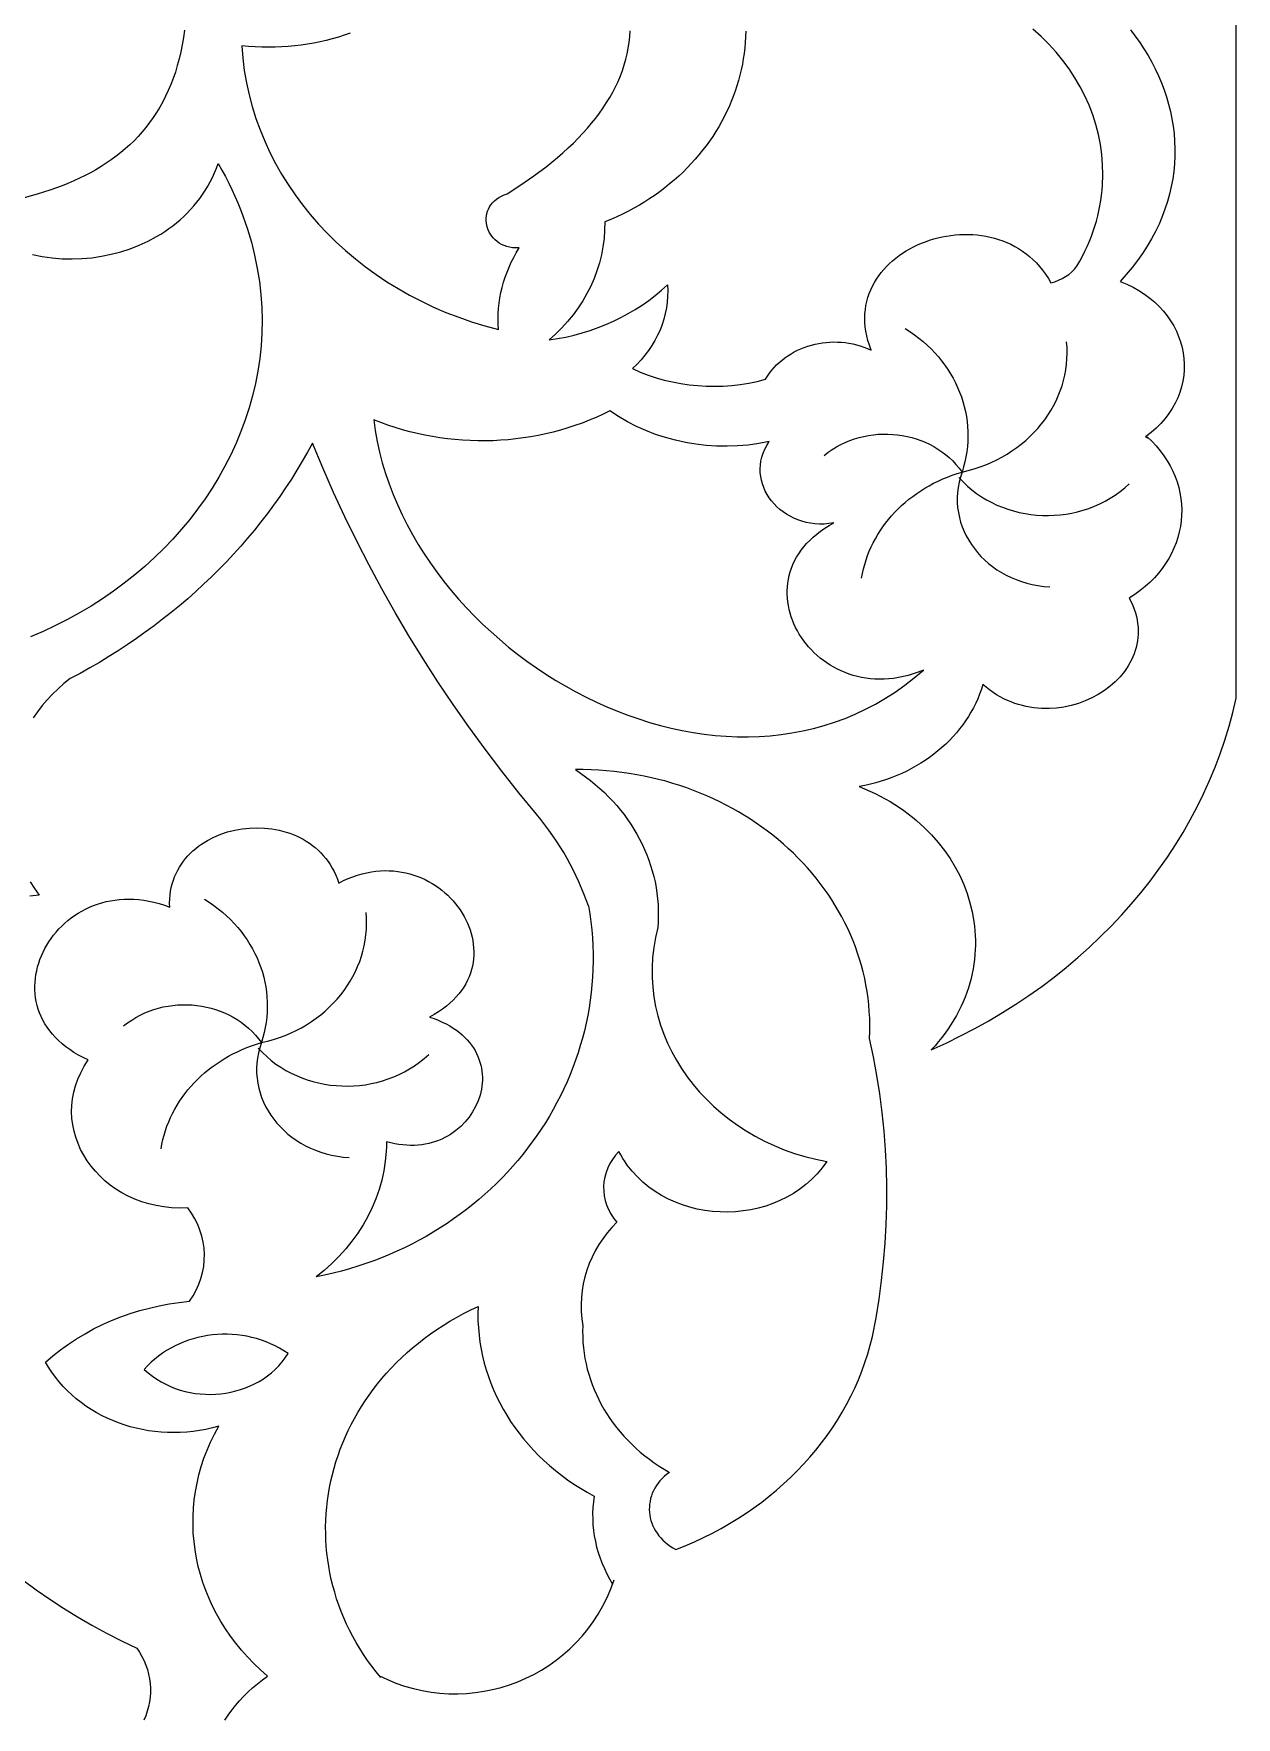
# Model space of a CAD drawing. Extents: x -555 to 555, y -555 to 555.
# Drawn here: x -424.9 to -365, y -170.8 to -86.9 of the extents above; entities that cross this region are included whole.
import ezdxf

# ---------------------------------------------------------------- set-up
doc = ezdxf.new("R2010")
doc.units = 0
doc.layers.add('LAYER_1', color=18, linetype='CONTINUOUS')
doc.layers.add('LAYER_2', color=140, linetype='CONTINUOUS')

msp = doc.modelspace()

# ---------------------------------------------------------------- linework, layer by layer
at = {"layer": 'LAYER_1'}
for points in [[(-370.282, -86.703), (-370.043, -87.01), (-369.816, -87.325), (-369.602, -87.645), (-369.4, -87.972), (-369.212, -88.305), (-369.037, -88.644), (-368.876, -88.987), (-368.729, -89.335), (-368.595, -89.688), (-368.476, -90.044), (-368.372, -90.405), (-368.282, -90.768), (-368.207, -91.135), (-368.147, -91.504), (-368.103, -91.875), (-368.074, -92.249), (-368.061, -92.624), (-368.064, -93), (-368.084, -93.377), (-368.12, -93.755), (-368.172, -94.133), (-368.242, -94.51), (-368.329, -94.888), (-368.433, -95.264), (-368.555, -95.639), (-368.695, -96.012), (-368.853, -96.383), (-369.03, -96.753), (-369.225, -97.119), (-369.438, -97.483), (-369.671, -97.843), (-369.923, -98.199), (-370.195, -98.551), (-370.486, -98.899), (-370.797, -99.242), (-370.464, -99.378), (-370.149, -99.53), (-369.852, -99.697), (-369.572, -99.877), (-369.31, -100.071), (-369.066, -100.276), (-368.84, -100.493), (-368.632, -100.721), (-368.443, -100.958), (-368.273, -101.203), (-368.121, -101.456), (-367.988, -101.716), (-367.875, -101.982), (-367.78, -102.253), (-367.705, -102.529), (-367.649, -102.807), (-367.613, -103.088), (-367.597, -103.37), (-367.6, -103.653), (-367.624, -103.936), (-367.668, -104.218), (-367.732, -104.497), (-367.816, -104.774), (-367.922, -105.047), (-368.048, -105.315), (-368.195, -105.577), (-368.363, -105.833), (-368.552, -106.082), (-368.763, -106.323), (-368.995, -106.554), (-369.249, -106.775), (-369.525, -106.985), (-369.425, -107.04), (-369.414, -107.042), (-369.413, -107.035), (-369.446, -106.988), (-369.209, -107.212), (-368.991, -107.445), (-368.789, -107.685), (-368.606, -107.931), (-368.44, -108.183), (-368.291, -108.441), (-368.16, -108.704), (-368.046, -108.971), (-367.95, -109.241), (-367.87, -109.515), (-367.808, -109.791), (-367.763, -110.068), (-367.735, -110.347), (-367.723, -110.626), (-367.729, -110.905), (-367.751, -111.183), (-367.79, -111.46), (-367.846, -111.735), (-367.918, -112.007), (-368.006, -112.276), (-368.112, -112.542), (-368.233, -112.802), (-368.371, -113.058), (-368.525, -113.308), (-368.695, -113.551), (-368.881, -113.788), (-369.084, -114.017), (-369.302, -114.238), (-369.536, -114.45), (-369.786, -114.653), (-370.052, -114.845), (-370.333, -115.027), (-370.24, -115.212), (-370.159, -115.396), (-370.089, -115.58), (-370.03, -115.761), (-369.982, -115.942), (-369.944, -116.122), (-369.917, -116.299), (-369.9, -116.475), (-369.892, -116.65), (-369.894, -116.822), (-369.905, -116.992), (-369.926, -117.16), (-369.955, -117.326), (-369.993, -117.489), (-370.039, -117.649), (-370.094, -117.807), (-370.156, -117.962), (-370.226, -118.113), (-370.303, -118.262), (-370.388, -118.407), (-370.479, -118.548), (-370.578, -118.686), (-370.793, -118.951), (-371.033, -119.199), (-371.295, -119.43), (-371.577, -119.642), (-371.878, -119.834), (-372.195, -120.006), (-372.526, -120.157), (-372.87, -120.284), (-373.225, -120.387), (-373.589, -120.465), (-373.96, -120.516), (-374.336, -120.541), (-374.714, -120.536), (-374.905, -120.523), (-375.095, -120.502), (-375.285, -120.474), (-375.474, -120.437), (-375.663, -120.393), (-375.851, -120.34), (-376.038, -120.28), (-376.224, -120.211), (-376.408, -120.133), (-376.591, -120.047), (-376.771, -119.952), (-376.949, -119.847), (-377.124, -119.734), (-377.297, -119.612), (-377.466, -119.48), (-377.633, -119.339), (-377.708, -119.579), (-377.793, -119.816), (-377.888, -120.049), (-377.991, -120.278), (-378.103, -120.503), (-378.224, -120.723), (-378.354, -120.939), (-378.492, -121.15), (-378.638, -121.356), (-378.791, -121.557), (-378.953, -121.754), (-379.122, -121.944), (-379.299, -122.13), (-379.483, -122.31), (-379.673, -122.484), (-379.871, -122.653), (-380.075, -122.815), (-380.285, -122.971), (-380.502, -123.121), (-380.725, -123.264), (-380.953, -123.401), (-381.187, -123.531), (-381.427, -123.654), (-381.672, -123.77), (-381.921, -123.879), (-382.176, -123.98), (-382.435, -124.074), (-382.699, -124.16), (-382.967, -124.238), (-383.24, -124.309), (-383.516, -124.371), (-383.795, -124.425), (-383.524, -124.535), (-383.259, -124.652), (-382.999, -124.774), (-382.746, -124.903), (-382.499, -125.036), (-382.257, -125.175), (-382.022, -125.32), (-381.794, -125.469), (-381.571, -125.624), (-381.355, -125.783), (-381.145, -125.947), (-380.941, -126.115), (-380.553, -126.465), (-380.192, -126.832), (-379.856, -127.214), (-379.548, -127.61), (-379.266, -128.018), (-379.012, -128.439), (-378.785, -128.87), (-378.586, -129.311), (-378.416, -129.76), (-378.275, -130.217), (-378.163, -130.679), (-378.08, -131.147), (-378.05, -131.382), (-378.027, -131.618), (-378.012, -131.854), (-378.004, -132.091), (-378.004, -132.329), (-378.012, -132.566), (-378.027, -132.804), (-378.05, -133.042), (-378.081, -133.279), (-378.12, -133.516), (-378.166, -133.753), (-378.221, -133.989), (-378.283, -134.224), (-378.354, -134.458), (-378.432, -134.691), (-378.519, -134.923), (-378.614, -135.154), (-378.717, -135.382), (-378.828, -135.61), (-378.947, -135.835), (-379.075, -136.059), (-379.211, -136.28), (-379.356, -136.499), (-379.508, -136.716), (-379.67, -136.931), (-379.84, -137.142), (-380.018, -137.351), (-380.205, -137.557), (-379.465, -137.218), (-378.739, -136.862), (-378.028, -136.49), (-377.332, -136.101), (-376.65, -135.696), (-375.984, -135.276), (-375.334, -134.84), (-374.7, -134.389), (-374.082, -133.924), (-373.48, -133.444), (-372.896, -132.951), (-372.328, -132.445), (-371.778, -131.925), (-371.246, -131.392), (-370.731, -130.847), (-370.235, -130.29), (-369.757, -129.721), (-369.298, -129.141), (-368.858, -128.55), (-368.438, -127.948), (-368.037, -127.336), (-367.656, -126.714), (-367.296, -126.082), (-366.956, -125.441), (-366.636, -124.791), (-366.338, -124.133), (-366.061, -123.467), (-365.806, -122.793), (-365.573, -122.111), (-365.362, -121.422), (-365.173, -120.727), (-365.008, -120.025), (-365, -5.125)], [(-417.425, -86.71), (-417.477, -87.084), (-417.539, -87.447), (-417.611, -87.801), (-417.692, -88.145), (-417.782, -88.479), (-417.881, -88.804), (-417.99, -89.12), (-418.107, -89.426), (-418.233, -89.723), (-418.367, -90.012), (-418.51, -90.291), (-418.661, -90.562), (-418.82, -90.824), (-418.988, -91.078), (-419.163, -91.324), (-419.346, -91.561), (-419.537, -91.791), (-419.736, -92.012), (-419.941, -92.226), (-420.155, -92.432), (-420.375, -92.631), (-420.602, -92.822), (-420.836, -93.006), (-421.077, -93.183), (-421.325, -93.353), (-421.579, -93.516), (-421.84, -93.672), (-422.106, -93.822), (-422.379, -93.965), (-422.658, -94.102), (-422.943, -94.232), (-423.234, -94.357), (-423.53, -94.475), (-424.138, -94.695), (-424.768, -94.893), (-425.417, -95.07)], [(-409.167, -86.872), (-409.46, -86.971), (-409.756, -87.063), (-410.057, -87.147), (-410.36, -87.224), (-410.668, -87.294), (-410.978, -87.356), (-411.292, -87.41), (-411.609, -87.456), (-411.928, -87.494), (-412.251, -87.524), (-412.576, -87.545), (-412.904, -87.559), (-413.234, -87.563), (-413.566, -87.559), (-413.9, -87.546), (-414.236, -87.525), (-414.574, -87.494), (-414.522, -88.115), (-414.443, -88.729), (-414.337, -89.336), (-414.205, -89.936), (-414.047, -90.529), (-413.864, -91.113), (-413.656, -91.688), (-413.423, -92.254), (-413.166, -92.81), (-412.887, -93.356), (-412.584, -93.89), (-412.258, -94.413), (-411.911, -94.925), (-411.542, -95.423), (-411.153, -95.909), (-410.742, -96.38), (-410.312, -96.838), (-409.862, -97.281), (-409.393, -97.709), (-408.905, -98.121), (-408.4, -98.517), (-407.876, -98.895), (-407.336, -99.257), (-406.779, -99.601), (-406.205, -99.926), (-405.616, -100.232), (-405.012, -100.519), (-404.393, -100.786), (-403.759, -101.032), (-403.112, -101.257), (-402.452, -101.461), (-401.778, -101.642), (-401.792, -101.377), (-401.795, -101.112), (-401.787, -100.848), (-401.768, -100.585), (-401.739, -100.322), (-401.7, -100.061), (-401.65, -99.802), (-401.59, -99.544), (-401.52, -99.288), (-401.44, -99.035), (-401.349, -98.784), (-401.249, -98.536), (-401.138, -98.291), (-401.018, -98.049), (-400.887, -97.81), (-400.747, -97.575), (-400.913, -97.575), (-401.07, -97.562), (-401.22, -97.537), (-401.361, -97.5), (-401.495, -97.453), (-401.619, -97.396), (-401.735, -97.33), (-401.842, -97.256), (-401.94, -97.174), (-402.029, -97.085), (-402.108, -96.99), (-402.178, -96.889), (-402.238, -96.784), (-402.289, -96.675), (-402.329, -96.563), (-402.36, -96.448), (-402.38, -96.331), (-402.389, -96.214), (-402.388, -96.096), (-402.377, -95.978), (-402.354, -95.862), (-402.32, -95.748), (-402.275, -95.636), (-402.218, -95.528), (-402.15, -95.423), (-402.07, -95.324), (-401.979, -95.23), (-401.875, -95.143), (-401.759, -95.063), (-401.63, -94.99), (-401.489, -94.926), (-401.336, -94.872), (-400.658, -94.434), (-400.014, -93.986), (-399.405, -93.529), (-399.114, -93.297), (-398.833, -93.063), (-398.56, -92.826), (-398.298, -92.587), (-398.044, -92.345), (-397.801, -92.102), (-397.568, -91.856), (-397.345, -91.607), (-397.132, -91.356), (-396.929, -91.103), (-396.737, -90.848), (-396.555, -90.59), (-396.385, -90.33), (-396.225, -90.068), (-396.077, -89.804), (-395.939, -89.537), (-395.813, -89.268), (-395.699, -88.997), (-395.597, -88.723), (-395.506, -88.448), (-395.427, -88.17), (-395.36, -87.89), (-395.306, -87.607), (-395.264, -87.323), (-395.234, -87.036), (-395.218, -86.747)], [(-389.453, -86.772), (-389.46, -87.049), (-389.476, -87.325), (-389.5, -87.6), (-389.532, -87.874), (-389.572, -88.147), (-389.62, -88.419), (-389.676, -88.689), (-389.74, -88.958), (-389.811, -89.225), (-389.891, -89.49), (-389.978, -89.754), (-390.072, -90.015), (-390.175, -90.274), (-390.284, -90.531), (-390.402, -90.785), (-390.526, -91.036), (-390.658, -91.284), (-390.797, -91.53), (-390.944, -91.772), (-391.098, -92.011), (-391.258, -92.247), (-391.426, -92.479), (-391.601, -92.707), (-391.783, -92.932), (-391.971, -93.153), (-392.167, -93.369), (-392.369, -93.581), (-392.578, -93.789), (-392.794, -93.992), (-393.016, -94.191), (-393.245, -94.384), (-393.48, -94.573), (-393.721, -94.756), (-393.969, -94.935), (-394.224, -95.107), (-394.484, -95.275), (-394.751, -95.436), (-395.024, -95.592), (-395.303, -95.741), (-395.588, -95.885), (-395.879, -96.022), (-396.176, -96.153), (-396.479, -96.277), (-396.485, -96.692), (-396.515, -97.103), (-396.569, -97.511), (-396.646, -97.915), (-396.746, -98.314), (-396.868, -98.707), (-397.013, -99.093), (-397.179, -99.473), (-397.368, -99.844), (-397.577, -100.207), (-397.807, -100.56), (-398.057, -100.904), (-398.328, -101.236), (-398.618, -101.557), (-398.928, -101.865), (-399.257, -102.16), (-398.836, -102.095), (-398.419, -102.014), (-398.008, -101.919), (-397.602, -101.808), (-397.202, -101.683), (-396.809, -101.544), (-396.423, -101.39), (-396.045, -101.223), (-395.675, -101.042), (-395.314, -100.848), (-394.962, -100.64), (-394.619, -100.419), (-394.286, -100.186), (-393.964, -99.94), (-393.653, -99.682), (-393.354, -99.412), (-393.341, -99.702), (-393.346, -99.991), (-393.367, -100.277), (-393.406, -100.562), (-393.461, -100.844), (-393.533, -101.122), (-393.62, -101.396), (-393.724, -101.665), (-393.843, -101.93), (-393.978, -102.189), (-394.128, -102.441), (-394.294, -102.687), (-394.473, -102.925), (-394.668, -103.156), (-394.877, -103.378), (-395.1, -103.591), (-394.712, -103.759), (-394.318, -103.91), (-393.917, -104.043), (-393.511, -104.158), (-393.099, -104.255), (-392.683, -104.334), (-392.264, -104.395), (-391.843, -104.438), (-391.419, -104.463), (-390.995, -104.47), (-390.57, -104.458), (-390.145, -104.428), (-389.722, -104.38), (-389.3, -104.313), (-388.882, -104.228), (-388.466, -104.124), (-388.37, -103.967), (-388.266, -103.817), (-388.154, -103.673), (-388.035, -103.535), (-387.91, -103.404), (-387.778, -103.279), (-387.64, -103.161), (-387.496, -103.05), (-387.347, -102.946), (-387.192, -102.849), (-387.033, -102.759), (-386.87, -102.676), (-386.702, -102.6), (-386.531, -102.532), (-386.356, -102.471), (-386.178, -102.417), (-385.998, -102.371), (-385.815, -102.333), (-385.63, -102.303), (-385.444, -102.281), (-385.256, -102.267), (-385.067, -102.26), (-384.878, -102.263), (-384.688, -102.273), (-384.498, -102.292), (-384.308, -102.319), (-384.12, -102.355), (-383.932, -102.399), (-383.745, -102.452), (-383.561, -102.514), (-383.378, -102.585), (-383.198, -102.665), (-383.286, -102.427), (-383.36, -102.192), (-383.419, -101.96), (-383.464, -101.731), (-383.495, -101.506), (-383.513, -101.285), (-383.518, -101.068), (-383.51, -100.854), (-383.49, -100.645), (-383.458, -100.44), (-383.415, -100.239), (-383.36, -100.042), (-383.295, -99.851), (-383.219, -99.664), (-383.134, -99.482), (-383.038, -99.304), (-382.933, -99.133), (-382.82, -98.966), (-382.697, -98.805), (-382.567, -98.649), (-382.428, -98.499), (-382.282, -98.355), (-382.129, -98.216), (-381.97, -98.084), (-381.803, -97.958), (-381.631, -97.839), (-381.453, -97.725), (-381.27, -97.619), (-381.082, -97.519), (-380.89, -97.426), (-380.693, -97.34), (-380.492, -97.262), (-380.288, -97.19), (-380.081, -97.126), (-379.871, -97.07), (-379.658, -97.021), (-379.444, -96.98), (-379.228, -96.947), (-379.011, -96.922), (-378.793, -96.905), (-378.574, -96.897), (-378.355, -96.897), (-378.136, -96.905), (-377.918, -96.923), (-377.701, -96.949), (-377.485, -96.984), (-377.271, -97.029), (-377.059, -97.082), (-376.849, -97.146), (-376.642, -97.218), (-376.438, -97.301), (-376.238, -97.393), (-376.041, -97.495), (-375.849, -97.607), (-375.661, -97.73), (-375.478, -97.862), (-375.301, -98.006), (-375.129, -98.159), (-374.963, -98.324), (-374.804, -98.499), (-374.652, -98.686), (-374.506, -98.884), (-374.368, -99.092), (-374.238, -99.313), (-374.043, -99.257), (-373.855, -99.186), (-373.676, -99.101), (-373.506, -99.002), (-373.346, -98.89), (-373.198, -98.765), (-373.063, -98.628), (-372.941, -98.479), (-372.801, -98.235), (-372.669, -97.989), (-372.546, -97.742), (-372.431, -97.494), (-372.324, -97.244), (-372.225, -96.993), (-372.134, -96.741), (-372.051, -96.488), (-371.976, -96.234), (-371.909, -95.979), (-371.85, -95.724), (-371.799, -95.469), (-371.756, -95.213), (-371.72, -94.957), (-371.692, -94.701), (-371.672, -94.446), (-371.653, -93.935), (-371.665, -93.425), (-371.706, -92.919), (-371.776, -92.416), (-371.875, -91.918), (-372.001, -91.426), (-372.156, -90.941), (-372.338, -90.463), (-372.547, -89.994), (-372.783, -89.534), (-373.045, -89.086), (-373.332, -88.649), (-373.645, -88.224), (-373.983, -87.814), (-374.346, -87.418), (-374.732, -87.037), (-375.142, -86.674)], [(-425.002, -97.903), (-424.513, -98.001), (-424.021, -98.07), (-423.526, -98.11), (-423.03, -98.122), (-422.535, -98.106), (-422.042, -98.062), (-421.554, -97.991), (-421.073, -97.892), (-420.598, -97.767), (-420.134, -97.615), (-419.681, -97.437), (-419.24, -97.233), (-418.814, -97.003), (-418.608, -96.879), (-418.405, -96.749), (-418.207, -96.612), (-418.014, -96.469), (-417.825, -96.319), (-417.642, -96.164), (-417.465, -96.002), (-417.292, -95.835), (-417.126, -95.661), (-416.966, -95.481), (-416.812, -95.296), (-416.664, -95.104), (-416.523, -94.907), (-416.389, -94.704), (-416.262, -94.495), (-416.143, -94.28), (-416.03, -94.059), (-415.926, -93.833), (-415.83, -93.601), (-415.741, -93.364), (-415.559, -93.689), (-415.384, -94.015), (-415.218, -94.341), (-415.061, -94.668), (-414.911, -94.995), (-414.77, -95.322), (-414.637, -95.65), (-414.512, -95.977), (-414.286, -96.633), (-414.091, -97.288), (-413.928, -97.942), (-413.795, -98.595), (-413.692, -99.246), (-413.618, -99.894), (-413.574, -100.54), (-413.558, -101.182), (-413.57, -101.821), (-413.609, -102.455), (-413.676, -103.085), (-413.769, -103.709), (-413.888, -104.327), (-414.032, -104.939), (-414.202, -105.544), (-414.396, -106.142), (-414.614, -106.732), (-414.855, -107.313), (-415.12, -107.886), (-415.407, -108.449), (-415.716, -109.002), (-416.047, -109.545), (-416.399, -110.077), (-416.771, -110.597), (-417.163, -111.106), (-417.575, -111.602), (-418.005, -112.085), (-418.455, -112.555), (-418.922, -113.011), (-419.407, -113.453), (-419.908, -113.879), (-420.427, -114.29), (-420.961, -114.685), (-421.511, -115.064), (-422.076, -115.426), (-422.655, -115.77), (-423.249, -116.097), (-423.856, -116.404), (-424.476, -116.693), (-425.108, -116.963)], [(-397.292, -130.38), (-397.517, -129.774), (-397.77, -129.176), (-398.051, -128.587), (-398.36, -128.006), (-398.525, -127.72), (-398.698, -127.436), (-398.877, -127.155), (-399.064, -126.878), (-399.258, -126.603), (-399.46, -126.331), (-399.668, -126.063), (-399.884, -125.798), (-400.76, -124.732), (-401.613, -123.653), (-402.443, -122.561), (-403.249, -121.456), (-404.032, -120.338), (-404.791, -119.208), (-405.527, -118.066), (-406.239, -116.912), (-406.926, -115.747), (-407.59, -114.571), (-408.228, -113.385), (-408.842, -112.187), (-409.432, -110.98), (-409.996, -109.762), (-410.535, -108.535), (-411.049, -107.299), (-411.297, -107.756), (-411.555, -108.208), (-411.822, -108.655), (-412.098, -109.097), (-412.384, -109.533), (-412.678, -109.965), (-412.981, -110.392), (-413.292, -110.813), (-413.612, -111.228), (-413.941, -111.638), (-414.278, -112.042), (-414.624, -112.441), (-414.977, -112.833), (-415.339, -113.22), (-415.709, -113.6), (-416.086, -113.975), (-416.472, -114.343), (-416.865, -114.705), (-417.266, -115.06), (-417.674, -115.409), (-418.09, -115.751), (-418.513, -116.086), (-418.943, -116.415), (-419.38, -116.736), (-419.824, -117.051), (-420.275, -117.358), (-420.733, -117.658), (-421.198, -117.951), (-421.669, -118.236), (-422.147, -118.514), (-422.631, -118.784), (-423.122, -119.047), (-423.432, -119.293), (-423.727, -119.552), (-424.006, -119.822), (-424.269, -120.103), (-424.517, -120.394), (-424.749, -120.695), (-424.964, -121.004)], [(-415.409, -170.981), (-415.245, -170.73), (-415.069, -170.484), (-414.882, -170.245), (-414.684, -170.013), (-414.476, -169.788), (-414.258, -169.57), (-414.029, -169.36), (-413.791, -169.157), (-413.543, -168.963), (-413.285, -168.777), (-413.635, -168.469), (-413.969, -168.151), (-414.285, -167.823), (-414.585, -167.486), (-414.868, -167.14), (-415.133, -166.786), (-415.381, -166.424), (-415.613, -166.055), (-415.826, -165.679), (-416.022, -165.297), (-416.201, -164.909), (-416.362, -164.516), (-416.505, -164.118), (-416.63, -163.716), (-416.738, -163.31), (-416.827, -162.901), (-416.898, -162.489), (-416.951, -162.075), (-416.985, -161.659), (-417.001, -161.242), (-416.999, -160.824), (-416.977, -160.406), (-416.937, -159.987), (-416.879, -159.57), (-416.801, -159.154), (-416.704, -158.739), (-416.588, -158.327), (-416.453, -157.918), (-416.299, -157.511), (-416.125, -157.108), (-415.932, -156.71), (-415.719, -156.316), (-416.036, -156.402), (-416.355, -156.475), (-416.675, -156.535), (-416.995, -156.581), (-417.316, -156.614), (-417.636, -156.633), (-417.955, -156.64), (-418.273, -156.635), (-418.589, -156.616), (-418.903, -156.586), (-419.214, -156.543), (-419.522, -156.488), (-419.827, -156.421), (-420.127, -156.343), (-420.424, -156.253), (-420.715, -156.151), (-421.001, -156.039), (-421.282, -155.915), (-421.556, -155.781), (-421.823, -155.636), (-422.084, -155.48), (-422.337, -155.314), (-422.581, -155.138), (-422.818, -154.951), (-423.045, -154.755), (-423.263, -154.549), (-423.472, -154.334), (-423.67, -154.109), (-423.857, -153.875), (-424.034, -153.631), (-424.199, -153.379), (-424.351, -153.119), (-423.984, -152.805), (-423.603, -152.507), (-423.208, -152.224), (-422.802, -151.957), (-422.383, -151.707), (-421.953, -151.472), (-421.513, -151.255), (-421.062, -151.054), (-420.603, -150.871), (-420.135, -150.705), (-419.658, -150.556), (-419.175, -150.426), (-418.684, -150.314), (-418.188, -150.22), (-417.686, -150.145), (-417.179, -150.09), (-416.997, -149.815), (-416.84, -149.533), (-416.709, -149.244), (-416.604, -148.95), (-416.523, -148.651), (-416.468, -148.349), (-416.437, -148.045), (-416.432, -147.741), (-416.45, -147.437), (-416.494, -147.135), (-416.561, -146.837), (-416.653, -146.543), (-416.768, -146.255), (-416.908, -145.974), (-417.071, -145.701), (-417.258, -145.438), (-417.668, -145.446), (-418.068, -145.428), (-418.458, -145.386), (-418.837, -145.321), (-419.204, -145.234), (-419.559, -145.125), (-419.9, -144.995), (-420.228, -144.847), (-420.541, -144.68), (-420.839, -144.495), (-421.122, -144.295), (-421.388, -144.079), (-421.636, -143.848), (-421.867, -143.604), (-422.08, -143.348), (-422.273, -143.08), (-422.447, -142.802), (-422.6, -142.515), (-422.732, -142.219), (-422.842, -141.915), (-422.93, -141.606), (-422.995, -141.291), (-423.035, -140.971), (-423.052, -140.648), (-423.043, -140.323), (-423.008, -139.996), (-422.947, -139.668), (-422.858, -139.342), (-422.742, -139.016), (-422.597, -138.694), (-422.423, -138.375), (-422.22, -138.06), (-422.471, -137.941), (-422.71, -137.816), (-422.934, -137.683), (-423.146, -137.545), (-423.344, -137.401), (-423.53, -137.251), (-423.702, -137.096), (-423.862, -136.936), (-424.01, -136.772), (-424.145, -136.604), (-424.269, -136.431), (-424.38, -136.256), (-424.48, -136.077), (-424.568, -135.895), (-424.645, -135.71), (-424.711, -135.524), (-424.766, -135.335), (-424.81, -135.145), (-424.843, -134.954), (-424.866, -134.762), (-424.878, -134.569), (-424.88, -134.376), (-424.873, -134.183), (-424.855, -133.991), (-424.828, -133.799), (-424.792, -133.609), (-424.746, -133.419), (-424.691, -133.232), (-424.628, -133.047), (-424.556, -132.864), (-424.475, -132.684), (-424.385, -132.507), (-424.288, -132.333), (-424.182, -132.163), (-424.069, -131.997), (-423.948, -131.836), (-423.82, -131.679), (-423.684, -131.528), (-423.541, -131.381), (-423.391, -131.241), (-423.235, -131.106), (-423.071, -130.978), (-422.902, -130.857), (-422.726, -130.742), (-422.544, -130.635), (-422.356, -130.536), (-422.162, -130.445), (-421.963, -130.362), (-421.758, -130.288), (-421.548, -130.222), (-421.333, -130.166), (-421.114, -130.12), (-420.889, -130.084), (-420.661, -130.058), (-420.427, -130.043), (-420.19, -130.039), (-419.949, -130.046), (-419.704, -130.065), (-419.455, -130.095), (-419.203, -130.139), (-418.947, -130.194), (-418.689, -130.263), (-418.427, -130.345), (-418.163, -130.441), (-418.167, -130.233), (-418.161, -130.03), (-418.144, -129.832), (-418.118, -129.64), (-418.081, -129.453), (-418.036, -129.271), (-417.981, -129.094), (-417.918, -128.923), (-417.846, -128.757), (-417.765, -128.596), (-417.678, -128.441), (-417.582, -128.292), (-417.479, -128.148), (-417.369, -128.01), (-417.253, -127.878), (-417.13, -127.751), (-417.002, -127.63), (-416.867, -127.515), (-416.727, -127.405), (-416.582, -127.302), (-416.278, -127.113), (-415.957, -126.947), (-415.621, -126.807), (-415.274, -126.691), (-414.917, -126.6), (-414.552, -126.535), (-414.183, -126.495), (-413.812, -126.482), (-413.441, -126.495), (-413.072, -126.535), (-412.709, -126.602), (-412.352, -126.697), (-412.178, -126.755), (-412.006, -126.82), (-411.837, -126.892), (-411.672, -126.971), (-411.51, -127.057), (-411.353, -127.15), (-411.199, -127.251), (-411.05, -127.358), (-410.906, -127.473), (-410.768, -127.596), (-410.634, -127.726), (-410.507, -127.863), (-410.386, -128.008), (-410.271, -128.161), (-410.162, -128.321), (-410.061, -128.488), (-409.967, -128.663), (-409.881, -128.846), (-409.803, -129.037), (-409.732, -129.236), (-409.497, -129.117), (-409.262, -129.013), (-409.028, -128.921), (-408.795, -128.842), (-408.565, -128.776), (-408.336, -128.721), (-408.108, -128.679), (-407.884, -128.648), (-407.661, -128.628), (-407.441, -128.62), (-407.225, -128.622), (-407.011, -128.634), (-406.8, -128.656), (-406.593, -128.688), (-406.389, -128.73), (-406.189, -128.78), (-405.994, -128.84), (-405.802, -128.907), (-405.616, -128.983), (-405.433, -129.067), (-405.256, -129.159), (-405.084, -129.258), (-404.917, -129.363), (-404.756, -129.476), (-404.6, -129.594), (-404.45, -129.719), (-404.307, -129.85), (-404.17, -129.986), (-404.039, -130.127), (-403.915, -130.273), (-403.798, -130.423), (-403.689, -130.578), (-403.586, -130.736), (-403.491, -130.898), (-403.405, -131.064), (-403.326, -131.232), (-403.255, -131.403), (-403.193, -131.577), (-403.139, -131.752), (-403.094, -131.93), (-403.058, -132.108), (-403.032, -132.288), (-403.015, -132.469), (-403.007, -132.65), (-403.01, -132.832), (-403.022, -133.013), (-403.045, -133.194), (-403.078, -133.375), (-403.122, -133.554), (-403.177, -133.732), (-403.243, -133.909), (-403.321, -134.083), (-403.409, -134.256), (-403.51, -134.426), (-403.623, -134.593), (-403.747, -134.757), (-403.884, -134.917), (-404.034, -135.074), (-404.196, -135.226), (-404.372, -135.375), (-404.56, -135.518), (-404.762, -135.657), (-404.978, -135.791), (-405.207, -135.918), (-404.985, -135.995), (-404.774, -136.079), (-404.574, -136.167), (-404.383, -136.262), (-404.204, -136.362), (-404.034, -136.467), (-403.874, -136.576), (-403.725, -136.691), (-403.585, -136.809), (-403.455, -136.932), (-403.334, -137.058), (-403.223, -137.187), (-403.121, -137.32), (-403.028, -137.456), (-402.945, -137.594), (-402.87, -137.735), (-402.804, -137.878), (-402.747, -138.023), (-402.699, -138.17), (-402.658, -138.318), (-402.627, -138.466), (-402.603, -138.616), (-402.587, -138.766), (-402.58, -138.917), (-402.58, -139.068), (-402.588, -139.218), (-402.626, -139.517), (-402.694, -139.812), (-402.79, -140.1), (-402.913, -140.38), (-403.062, -140.65), (-403.237, -140.907), (-403.436, -141.149), (-403.658, -141.375), (-403.903, -141.581), (-404.033, -141.677), (-404.169, -141.767), (-404.309, -141.851), (-404.455, -141.929), (-404.605, -142.001), (-404.76, -142.066), (-404.92, -142.124), (-405.084, -142.176), (-405.252, -142.219), (-405.425, -142.256), (-405.601, -142.284), (-405.782, -142.304), (-405.967, -142.315), (-406.155, -142.318), (-406.346, -142.312), (-406.542, -142.297), (-406.74, -142.272), (-406.942, -142.238), (-407.147, -142.193), (-407.354, -142.138), (-407.359, -142.382), (-407.371, -142.625), (-407.417, -143.107), (-407.493, -143.584), (-407.597, -144.055), (-407.729, -144.519), (-407.889, -144.974), (-408.076, -145.42), (-408.288, -145.856), (-408.527, -146.281), (-408.791, -146.694), (-409.079, -147.095), (-409.391, -147.482), (-409.727, -147.854), (-410.086, -148.211), (-410.467, -148.551), (-410.87, -148.874)], [(-425.115, -129.172), (-424.898, -129.51), (-424.661, -129.84), (-425.131, -129.895)], [(-397.284, -130.378), (-397.22, -130.776), (-397.166, -131.173), (-397.124, -131.569), (-397.091, -131.965), (-397.07, -132.36), (-397.058, -132.753), (-397.057, -133.146), (-397.066, -133.537), (-397.085, -133.926), (-397.115, -134.314), (-397.154, -134.7), (-397.202, -135.085), (-397.261, -135.467), (-397.329, -135.847), (-397.407, -136.225), (-397.494, -136.6), (-397.59, -136.972), (-397.696, -137.342), (-397.811, -137.709), (-397.935, -138.073), (-398.067, -138.433), (-398.209, -138.79), (-398.359, -139.144), (-398.518, -139.494), (-398.686, -139.84), (-398.862, -140.183), (-399.046, -140.521), (-399.239, -140.855), (-399.439, -141.185), (-399.648, -141.51), (-399.865, -141.831), (-400.09, -142.147), (-400.322, -142.458), (-400.562, -142.764), (-400.81, -143.064), (-401.066, -143.36), (-401.328, -143.649), (-401.598, -143.934), (-401.875, -144.212), (-402.16, -144.485), (-402.451, -144.751), (-402.749, -145.011), (-403.054, -145.265), (-403.366, -145.513), (-403.685, -145.753), (-404.01, -145.987), (-404.341, -146.214), (-404.679, -146.434), (-405.023, -146.647), (-405.373, -146.853), (-405.73, -147.051), (-406.092, -147.241), (-406.46, -147.423), (-406.834, -147.598), (-407.213, -147.765), (-407.598, -147.923), (-407.989, -148.073), (-408.385, -148.214), (-408.786, -148.347), (-409.193, -148.471), (-409.604, -148.586), (-410.021, -148.693), (-410.443, -148.789), (-410.869, -148.877)], [(-407.645, -168.853), (-407.875, -168.571), (-408.094, -168.284), (-408.303, -167.994), (-408.502, -167.7), (-408.691, -167.403), (-408.87, -167.102), (-409.039, -166.798), (-409.197, -166.492), (-409.346, -166.182), (-409.485, -165.87), (-409.613, -165.555), (-409.732, -165.238), (-409.841, -164.92), (-409.94, -164.599), (-410.029, -164.277), (-410.108, -163.953), (-410.177, -163.628), (-410.237, -163.302), (-410.287, -162.975), (-410.327, -162.647), (-410.357, -162.319), (-410.378, -161.99), (-410.388, -161.662), (-410.39, -161.333), (-410.381, -161.004), (-410.363, -160.676), (-410.335, -160.349), (-410.298, -160.022), (-410.252, -159.696), (-410.195, -159.372), (-410.13, -159.048), (-410.054, -158.727), (-409.97, -158.407), (-409.876, -158.088), (-409.772, -157.772), (-409.659, -157.458), (-409.537, -157.147), (-409.406, -156.838), (-409.265, -156.532), (-409.115, -156.229), (-408.956, -155.93), (-408.787, -155.633), (-408.609, -155.34), (-408.422, -155.051), (-408.226, -154.766), (-408.021, -154.485), (-407.807, -154.209), (-407.583, -153.937), (-407.351, -153.669), (-407.109, -153.406), (-406.859, -153.149), (-406.599, -152.897), (-406.331, -152.65), (-406.054, -152.408), (-405.767, -152.173), (-405.472, -151.943), (-405.168, -151.72), (-404.855, -151.503), (-404.534, -151.293), (-404.203, -151.089), (-403.864, -150.892), (-403.516, -150.703), (-403.159, -150.52), (-402.794, -150.346), (-402.802, -150.706), (-402.797, -151.064), (-402.778, -151.421), (-402.745, -151.776), (-402.699, -152.128), (-402.64, -152.478), (-402.568, -152.825), (-402.483, -153.168), (-402.386, -153.509), (-402.276, -153.845), (-402.153, -154.178), (-402.019, -154.507), (-401.872, -154.831), (-401.713, -155.15), (-401.543, -155.465), (-401.361, -155.774), (-401.168, -156.078), (-400.963, -156.376), (-400.747, -156.668), (-400.521, -156.954), (-400.283, -157.234), (-400.035, -157.507), (-399.776, -157.772), (-399.508, -158.031), (-399.229, -158.282), (-398.939, -158.525), (-398.641, -158.76), (-398.332, -158.987), (-398.014, -159.205), (-397.687, -159.414), (-397.35, -159.615), (-397.004, -159.806), (-397.043, -160.091), (-397.068, -160.376), (-397.081, -160.661), (-397.08, -160.946), (-397.066, -161.229), (-397.039, -161.511), (-396.999, -161.792), (-396.947, -162.07), (-396.882, -162.346), (-396.805, -162.62), (-396.715, -162.89), (-396.613, -163.157), (-396.498, -163.421), (-396.372, -163.681), (-396.234, -163.936), (-396.084, -164.186)], [(-425.466, -163.993), (-424.812, -164.473), (-424.142, -164.937), (-423.456, -165.385), (-422.755, -165.817), (-422.039, -166.233), (-421.309, -166.632), (-420.563, -167.013), (-419.804, -167.377), (-419.669, -167.583), (-419.548, -167.794), (-419.443, -168.009), (-419.352, -168.229), (-419.277, -168.453), (-419.216, -168.679), (-419.171, -168.908), (-419.14, -169.139), (-419.125, -169.371), (-419.125, -169.603), (-419.141, -169.835), (-419.172, -170.067), (-419.218, -170.298), (-419.28, -170.526), (-419.357, -170.752), (-419.451, -170.975)], [(-407.736, -168.748), (-407.314, -168.95), (-406.885, -169.126), (-406.452, -169.276), (-406.015, -169.401), (-405.576, -169.502), (-405.134, -169.578), (-404.692, -169.629), (-404.249, -169.657), (-403.807, -169.661), (-403.367, -169.642), (-402.929, -169.6), (-402.496, -169.535), (-402.066, -169.448), (-401.643, -169.339), (-401.225, -169.209), (-400.815, -169.056), (-400.413, -168.883), (-400.021, -168.69), (-399.638, -168.475), (-399.267, -168.241), (-398.907, -167.987), (-398.56, -167.714), (-398.227, -167.421), (-397.909, -167.11), (-397.606, -166.78), (-397.32, -166.432), (-397.051, -166.066), (-396.801, -165.683), (-396.57, -165.282), (-396.359, -164.865), (-396.17, -164.431), (-396.002, -163.981)]]:
    msp.add_lwpolyline(points, dxfattribs=at)
for points in [[(-407.996, -106.136), (-407.92, -106.681), (-407.823, -107.222), (-407.704, -107.759), (-407.565, -108.291), (-407.407, -108.819), (-407.228, -109.342), (-407.032, -109.86), (-406.816, -110.371), (-406.583, -110.876), (-406.332, -111.375), (-406.065, -111.867), (-405.781, -112.352), (-405.481, -112.829), (-405.166, -113.298), (-404.835, -113.759), (-404.491, -114.211), (-404.132, -114.654), (-403.76, -115.088), (-403.375, -115.511), (-402.977, -115.925), (-402.568, -116.328), (-402.147, -116.721), (-401.715, -117.102), (-401.272, -117.471), (-400.82, -117.829), (-400.357, -118.174), (-399.886, -118.507), (-399.407, -118.826), (-398.919, -119.133), (-398.424, -119.425), (-397.921, -119.704), (-397.412, -119.968), (-396.897, -120.217), (-396.377, -120.451), (-395.851, -120.669), (-395.32, -120.872), (-394.786, -121.058), (-394.248, -121.228), (-393.707, -121.38), (-393.163, -121.516), (-392.617, -121.633), (-392.069, -121.733), (-391.52, -121.814), (-390.971, -121.876), (-390.421, -121.919), (-389.872, -121.943), (-389.323, -121.947), (-388.776, -121.931), (-388.231, -121.894), (-387.687, -121.836), (-387.147, -121.757), (-386.61, -121.656), (-386.076, -121.533), (-385.547, -121.388), (-385.023, -121.22), (-384.504, -121.029), (-383.99, -120.814), (-383.483, -120.576), (-382.982, -120.313), (-382.489, -120.026), (-382.003, -119.714), (-381.526, -119.377), (-381.057, -119.014), (-380.597, -118.625), (-380.85, -118.725), (-381.101, -118.812), (-381.349, -118.886), (-381.595, -118.947), (-381.839, -118.996), (-382.08, -119.034), (-382.318, -119.059), (-382.553, -119.074), (-382.784, -119.077), (-383.012, -119.07), (-383.237, -119.053), (-383.458, -119.025), (-383.674, -118.988), (-383.887, -118.941), (-384.095, -118.885), (-384.298, -118.82), (-384.497, -118.747), (-384.691, -118.666), (-384.879, -118.576), (-385.063, -118.479), (-385.24, -118.375), (-385.412, -118.264), (-385.579, -118.146), (-385.739, -118.021), (-385.893, -117.891), (-386.04, -117.754), (-386.181, -117.612), (-386.316, -117.465), (-386.443, -117.313), (-386.563, -117.157), (-386.675, -116.996), (-386.781, -116.831), (-386.878, -116.663), (-386.967, -116.491), (-387.049, -116.317), (-387.122, -116.139), (-387.187, -115.959), (-387.243, -115.777), (-387.29, -115.593), (-387.328, -115.407), (-387.357, -115.221), (-387.377, -115.033), (-387.387, -114.845), (-387.387, -114.656), (-387.378, -114.467), (-387.358, -114.279), (-387.328, -114.091), (-387.287, -113.904), (-387.236, -113.719), (-387.174, -113.535), (-387.101, -113.352), (-387.016, -113.172), (-386.921, -112.994), (-386.813, -112.819), (-386.694, -112.647), (-386.563, -112.478), (-386.42, -112.313), (-386.264, -112.152), (-386.096, -111.995), (-385.915, -111.843), (-385.721, -111.696), (-385.514, -111.553), (-385.294, -111.416), (-385.061, -111.285), (-385.303, -111.32), (-385.542, -111.337), (-385.776, -111.339), (-386.005, -111.325), (-386.228, -111.297), (-386.445, -111.254), (-386.656, -111.198), (-386.859, -111.129), (-387.054, -111.047), (-387.242, -110.954), (-387.42, -110.85), (-387.59, -110.736), (-387.75, -110.611), (-387.899, -110.478), (-388.038, -110.336), (-388.166, -110.186), (-388.282, -110.029), (-388.386, -109.865), (-388.478, -109.696), (-388.556, -109.521), (-388.62, -109.341), (-388.671, -109.157), (-388.706, -108.97), (-388.727, -108.78), (-388.732, -108.587), (-388.72, -108.393), (-388.692, -108.198), (-388.647, -108.003), (-388.584, -107.808), (-388.503, -107.614), (-388.403, -107.422), (-388.284, -107.232), (-388.805, -107.33), (-389.329, -107.401), (-389.854, -107.446), (-390.378, -107.464), (-390.902, -107.455), (-391.423, -107.421), (-391.94, -107.361), (-392.452, -107.275), (-392.958, -107.164), (-393.456, -107.028), (-393.946, -106.867), (-394.425, -106.681), (-394.893, -106.471), (-395.349, -106.237), (-395.791, -105.979), (-396.219, -105.698), (-396.56, -105.864), (-396.905, -106.021), (-397.254, -106.167), (-397.607, -106.305), (-397.964, -106.432), (-398.324, -106.549), (-398.687, -106.657), (-399.052, -106.755), (-399.421, -106.843), (-399.791, -106.921), (-400.164, -106.989), (-400.538, -107.048), (-400.914, -107.096), (-401.291, -107.135), (-401.669, -107.164), (-402.047, -107.183), (-402.426, -107.192), (-402.806, -107.192), (-403.185, -107.181), (-403.564, -107.16), (-403.943, -107.13), (-404.32, -107.089), (-404.697, -107.039), (-405.072, -106.979), (-405.446, -106.908), (-405.818, -106.828), (-406.188, -106.738), (-406.555, -106.637), (-406.92, -106.527), (-407.282, -106.407), (-407.641, -106.276)], [(-395.879, -146.14), (-396.131, -146.405), (-396.365, -146.682), (-396.581, -146.97), (-396.777, -147.267), (-396.955, -147.573), (-397.113, -147.888), (-397.252, -148.21), (-397.371, -148.539), (-397.47, -148.874), (-397.548, -149.214), (-397.606, -149.557), (-397.642, -149.905), (-397.658, -150.254), (-397.652, -150.605), (-397.624, -150.958), (-397.574, -151.31), (-397.581, -151.585), (-397.578, -151.859), (-397.565, -152.131), (-397.542, -152.403), (-397.509, -152.672), (-397.466, -152.94), (-397.413, -153.206), (-397.351, -153.469), (-397.279, -153.73), (-397.197, -153.988), (-397.107, -154.244), (-397.007, -154.496), (-396.898, -154.746), (-396.78, -154.991), (-396.654, -155.234), (-396.518, -155.472), (-396.374, -155.707), (-396.221, -155.937), (-396.06, -156.163), (-395.891, -156.385), (-395.714, -156.601), (-395.528, -156.813), (-395.334, -157.02), (-395.133, -157.221), (-394.924, -157.417), (-394.707, -157.608), (-394.483, -157.792), (-394.251, -157.97), (-394.012, -158.142), (-393.766, -158.308), (-393.513, -158.467), (-393.253, -158.619), (-393.386, -158.717), (-393.509, -158.82), (-393.622, -158.929), (-393.727, -159.042), (-393.821, -159.16), (-393.907, -159.281), (-393.983, -159.406), (-394.049, -159.533), (-394.107, -159.663), (-394.155, -159.796), (-394.194, -159.93), (-394.223, -160.066), (-394.244, -160.202), (-394.255, -160.34), (-394.258, -160.477), (-394.251, -160.614), (-394.235, -160.751), (-394.21, -160.887), (-394.176, -161.021), (-394.134, -161.154), (-394.082, -161.284), (-394.021, -161.412), (-393.952, -161.537), (-393.874, -161.658), (-393.787, -161.776), (-393.691, -161.889), (-393.587, -161.998), (-393.474, -162.102), (-393.352, -162.201), (-393.222, -162.294), (-393.083, -162.381), (-392.936, -162.461), (-392.468, -162.275), (-392.009, -162.078), (-391.558, -161.869), (-391.115, -161.648), (-390.682, -161.417), (-390.258, -161.175), (-389.843, -160.922), (-389.438, -160.659), (-389.042, -160.385), (-388.657, -160.102), (-388.281, -159.809), (-387.916, -159.507), (-387.562, -159.196), (-387.218, -158.875), (-386.886, -158.546), (-386.565, -158.208), (-386.255, -157.862), (-385.957, -157.508), (-385.671, -157.147), (-385.397, -156.777), (-385.135, -156.4), (-384.886, -156.017), (-384.649, -155.626), (-384.426, -155.229), (-384.216, -154.825), (-384.019, -154.415), (-383.835, -153.999), (-383.666, -153.577), (-383.511, -153.15), (-383.37, -152.718), (-383.243, -152.281), (-383.131, -151.838), (-382.956, -150.915), (-382.805, -149.988), (-382.679, -149.06), (-382.578, -148.129), (-382.501, -147.198), (-382.45, -146.265), (-382.422, -145.333), (-382.42, -144.4), (-382.442, -143.467), (-382.488, -142.536), (-382.559, -141.605), (-382.655, -140.677), (-382.775, -139.75), (-382.919, -138.826), (-383.089, -137.905), (-383.282, -136.988), (-383.269, -136.647), (-383.267, -136.308), (-383.274, -135.971), (-383.292, -135.636), (-383.319, -135.303), (-383.356, -134.972), (-383.402, -134.643), (-383.458, -134.317), (-383.523, -133.993), (-383.598, -133.672), (-383.681, -133.354), (-383.774, -133.039), (-383.875, -132.726), (-383.985, -132.417), (-384.104, -132.111), (-384.231, -131.809), (-384.366, -131.51), (-384.51, -131.214), (-384.662, -130.922), (-384.821, -130.635), (-384.989, -130.351), (-385.164, -130.071), (-385.347, -129.795), (-385.538, -129.524), (-385.736, -129.257), (-385.941, -128.995), (-386.154, -128.737), (-386.373, -128.484), (-386.599, -128.237), (-386.832, -127.994), (-387.072, -127.756), (-387.319, -127.524), (-387.571, -127.297), (-387.831, -127.075), (-388.096, -126.859), (-388.367, -126.649), (-388.645, -126.445), (-388.928, -126.247), (-389.217, -126.054), (-389.511, -125.868), (-389.811, -125.689), (-390.116, -125.516), (-390.427, -125.349), (-390.742, -125.189), (-391.063, -125.036), (-391.388, -124.89), (-391.719, -124.751), (-392.053, -124.619), (-392.393, -124.494), (-392.737, -124.377), (-393.085, -124.268), (-393.437, -124.166), (-393.793, -124.071), (-394.153, -123.985), (-394.517, -123.907), (-394.885, -123.836), (-395.256, -123.774), (-395.63, -123.721), (-396.008, -123.676), (-396.389, -123.639), (-396.773, -123.611), (-397.16, -123.592), (-397.55, -123.582), (-397.943, -123.581), (-397.683, -123.756), (-397.43, -123.937), (-397.186, -124.124), (-396.948, -124.317), (-396.719, -124.517), (-396.498, -124.722), (-396.284, -124.933), (-396.079, -125.149), (-395.882, -125.371), (-395.693, -125.597), (-395.512, -125.828), (-395.34, -126.064), (-395.177, -126.304), (-395.022, -126.549), (-394.876, -126.797), (-394.739, -127.05), (-394.611, -127.306), (-394.492, -127.565), (-394.382, -127.828), (-394.281, -128.094), (-394.19, -128.363), (-394.109, -128.634), (-394.037, -128.908), (-393.974, -129.185), (-393.922, -129.463), (-393.879, -129.743), (-393.846, -130.026), (-393.823, -130.309), (-393.811, -130.594), (-393.809, -130.88), (-393.817, -131.168), (-393.836, -131.455), (-393.953, -131.957), (-394.039, -132.458), (-394.095, -132.956), (-394.122, -133.451), (-394.12, -133.943), (-394.09, -134.43), (-394.032, -134.911), (-393.948, -135.387), (-393.837, -135.856), (-393.7, -136.318), (-393.539, -136.772), (-393.352, -137.216), (-393.142, -137.652), (-392.909, -138.076), (-392.653, -138.49), (-392.374, -138.892), (-392.075, -139.282), (-391.754, -139.658), (-391.413, -140.02), (-391.053, -140.368), (-390.673, -140.7), (-390.275, -141.016), (-389.859, -141.315), (-389.426, -141.596), (-388.977, -141.86), (-388.511, -142.103), (-388.03, -142.328), (-387.534, -142.531), (-387.024, -142.714), (-386.5, -142.874), (-385.964, -143.011), (-385.415, -143.125), (-385.646, -143.445), (-385.897, -143.742), (-386.166, -144.018), (-386.453, -144.272), (-386.756, -144.505), (-387.073, -144.716), (-387.403, -144.905), (-387.745, -145.073), (-388.096, -145.219), (-388.457, -145.343), (-388.825, -145.446), (-389.199, -145.527), (-389.578, -145.587), (-389.96, -145.625), (-390.344, -145.641), (-390.728, -145.636), (-391.11, -145.609), (-391.491, -145.561), (-391.868, -145.49), (-392.239, -145.399), (-392.604, -145.286), (-392.96, -145.151), (-393.307, -144.994), (-393.644, -144.816), (-393.968, -144.617), (-394.278, -144.396), (-394.573, -144.153), (-394.852, -143.889), (-395.112, -143.603), (-395.354, -143.296), (-395.467, -143.134), (-395.574, -142.967), (-395.677, -142.794), (-395.773, -142.616), (-395.945, -142.81), (-396.096, -143.013), (-396.224, -143.224), (-396.33, -143.443), (-396.415, -143.667), (-396.477, -143.896), (-396.518, -144.128), (-396.536, -144.362), (-396.532, -144.596), (-396.505, -144.829), (-396.457, -145.061), (-396.386, -145.289), (-396.293, -145.512), (-396.177, -145.729), (-396.039, -145.939)], [(-419.429, -153.486), (-419.23, -153.662), (-419.023, -153.824), (-418.808, -153.973), (-418.585, -154.108), (-418.357, -154.23), (-418.123, -154.338), (-417.884, -154.433), (-417.64, -154.514), (-417.393, -154.583), (-417.143, -154.639), (-416.89, -154.681), (-416.636, -154.711), (-416.381, -154.727), (-416.126, -154.731), (-415.871, -154.722), (-415.618, -154.701), (-415.366, -154.667), (-415.116, -154.621), (-414.87, -154.562), (-414.627, -154.491), (-414.389, -154.407), (-414.156, -154.311), (-413.928, -154.204), (-413.708, -154.084), (-413.494, -153.952), (-413.288, -153.809), (-413.091, -153.653), (-412.903, -153.486), (-412.725, -153.307), (-412.557, -153.117), (-412.401, -152.915), (-412.256, -152.701), (-412.467, -152.561), (-412.684, -152.432), (-412.905, -152.314), (-413.131, -152.207), (-413.361, -152.111), (-413.595, -152.026), (-413.832, -151.952), (-414.071, -151.889), (-414.313, -151.836), (-414.556, -151.794), (-414.801, -151.763), (-415.047, -151.743), (-415.293, -151.733), (-415.539, -151.733), (-415.785, -151.744), (-416.029, -151.766), (-416.272, -151.798), (-416.513, -151.84), (-416.752, -151.892), (-416.988, -151.955), (-417.22, -152.028), (-417.449, -152.111), (-417.674, -152.204), (-417.894, -152.307), (-418.109, -152.42), (-418.318, -152.543), (-418.521, -152.676), (-418.717, -152.819), (-418.907, -152.971), (-419.089, -153.133), (-419.263, -153.305)]]:
    msp.add_lwpolyline(points, close=True, dxfattribs=at)
at = {"layer": 'LAYER_2'}
for points in [[(-381.508, -101.588), (-381.27, -101.741), (-381.041, -101.901), (-380.821, -102.069), (-380.609, -102.243), (-380.406, -102.423), (-380.213, -102.61), (-380.028, -102.802), (-379.852, -103.001), (-379.686, -103.205), (-379.529, -103.413), (-379.381, -103.627), (-379.244, -103.845), (-379.116, -104.068), (-378.997, -104.294), (-378.889, -104.525), (-378.791, -104.759), (-378.702, -104.996), (-378.624, -105.235), (-378.557, -105.478), (-378.5, -105.723), (-378.453, -105.97), (-378.418, -106.219), (-378.393, -106.469), (-378.379, -106.721), (-378.376, -106.974), (-378.384, -107.227), (-378.403, -107.481), (-378.434, -107.735), (-378.476, -107.989), (-378.529, -108.242), (-378.595, -108.495), (-378.672, -108.747)], [(-378.672, -108.747), (-378.366, -108.674), (-378.067, -108.589), (-377.775, -108.492), (-377.49, -108.385), (-377.213, -108.267), (-376.943, -108.139), (-376.68, -108.001), (-376.426, -107.853), (-376.181, -107.696), (-375.944, -107.53), (-375.716, -107.355), (-375.497, -107.172), (-375.288, -106.98), (-375.089, -106.782), (-374.899, -106.575), (-374.72, -106.362), (-374.551, -106.142), (-374.393, -105.916), (-374.246, -105.684), (-374.11, -105.445), (-373.986, -105.202), (-373.874, -104.953), (-373.773, -104.7), (-373.685, -104.442), (-373.61, -104.18), (-373.548, -103.914), (-373.498, -103.645), (-373.462, -103.373), (-373.44, -103.097), (-373.431, -102.82), (-373.437, -102.54), (-373.457, -102.258)], [(-385.539, -107.914), (-385.341, -107.76), (-385.136, -107.619), (-384.925, -107.49), (-384.709, -107.373), (-384.488, -107.268), (-384.262, -107.175), (-384.032, -107.094), (-383.8, -107.025), (-383.564, -106.968), (-383.326, -106.922), (-383.087, -106.888), (-382.847, -106.866), (-382.606, -106.855), (-382.365, -106.856), (-382.125, -106.868), (-381.886, -106.891), (-381.648, -106.925), (-381.413, -106.971), (-381.181, -107.028), (-380.952, -107.096), (-380.727, -107.175), (-380.507, -107.264), (-380.291, -107.365), (-380.082, -107.476), (-379.878, -107.599), (-379.681, -107.731), (-379.491, -107.875), (-379.31, -108.028), (-379.136, -108.193), (-378.972, -108.367), (-378.817, -108.552), (-378.672, -108.747)], [(-383.674, -114.034), (-383.632, -113.804), (-383.581, -113.576), (-383.522, -113.352), (-383.454, -113.13), (-383.377, -112.911), (-383.292, -112.695), (-383.199, -112.483), (-383.098, -112.274), (-382.99, -112.069), (-382.873, -111.868), (-382.749, -111.671), (-382.618, -111.479), (-382.479, -111.29), (-382.334, -111.106), (-382.181, -110.927), (-382.022, -110.752), (-381.856, -110.583), (-381.683, -110.419), (-381.504, -110.26), (-381.319, -110.106), (-381.128, -109.958), (-380.931, -109.816), (-380.729, -109.68), (-380.521, -109.55), (-380.307, -109.426), (-380.088, -109.308), (-379.864, -109.197), (-379.635, -109.093), (-379.401, -108.996), (-379.163, -108.906), (-378.919, -108.823), (-378.672, -108.747)], [(-378.672, -108.747), (-378.755, -109.003), (-378.821, -109.259), (-378.868, -109.514), (-378.899, -109.768), (-378.912, -110.021), (-378.909, -110.272), (-378.89, -110.521), (-378.855, -110.766), (-378.805, -111.008), (-378.74, -111.247), (-378.66, -111.48), (-378.566, -111.709), (-378.459, -111.933), (-378.338, -112.15), (-378.203, -112.361), (-378.057, -112.565), (-377.897, -112.762), (-377.726, -112.95), (-377.544, -113.13), (-377.35, -113.302), (-377.146, -113.463), (-376.931, -113.615), (-376.706, -113.756), (-376.472, -113.887), (-376.229, -114.005), (-375.976, -114.112), (-375.715, -114.207), (-375.447, -114.288), (-375.17, -114.356), (-374.886, -114.41), (-374.595, -114.449), (-374.298, -114.474)], [(-378.826, -109.022), (-378.62, -109.239), (-378.405, -109.444), (-378.179, -109.635), (-377.945, -109.813), (-377.702, -109.977), (-377.451, -110.129), (-377.193, -110.267), (-376.929, -110.392), (-376.658, -110.503), (-376.383, -110.601), (-376.103, -110.686), (-375.819, -110.757), (-375.532, -110.815), (-375.243, -110.859), (-374.951, -110.89), (-374.659, -110.908), (-374.365, -110.912), (-374.072, -110.902), (-373.779, -110.879), (-373.488, -110.842), (-373.199, -110.791), (-372.912, -110.727), (-372.629, -110.65), (-372.349, -110.558), (-372.074, -110.453), (-371.805, -110.334), (-371.541, -110.201), (-371.284, -110.055), (-371.033, -109.894), (-370.791, -109.72), (-370.558, -109.532), (-370.333, -109.33)], [(-416.429, -130.037), (-416.191, -130.19), (-415.962, -130.35), (-415.742, -130.517), (-415.53, -130.691), (-415.327, -130.872), (-415.134, -131.058), (-414.949, -131.251), (-414.773, -131.449), (-414.607, -131.653), (-414.45, -131.862), (-414.302, -132.076), (-414.165, -132.294), (-414.037, -132.516), (-413.918, -132.743), (-413.81, -132.973), (-413.712, -133.207), (-413.623, -133.444), (-413.545, -133.684), (-413.478, -133.927), (-413.421, -134.172), (-413.374, -134.419), (-413.339, -134.667), (-413.314, -134.918), (-413.3, -135.17), (-413.297, -135.422), (-413.305, -135.676), (-413.324, -135.929), (-413.355, -136.184), (-413.397, -136.437), (-413.45, -136.691), (-413.516, -136.944), (-413.593, -137.196)], [(-413.593, -137.196), (-413.287, -137.122), (-412.988, -137.037), (-412.696, -136.941), (-412.411, -136.834), (-412.134, -136.716), (-411.864, -136.587), (-411.601, -136.449), (-411.347, -136.301), (-411.102, -136.144), (-410.865, -135.978), (-410.637, -135.803), (-410.418, -135.62), (-410.209, -135.429), (-410.01, -135.23), (-409.82, -135.024), (-409.641, -134.811), (-409.472, -134.591), (-409.314, -134.364), (-409.167, -134.132), (-409.031, -133.894), (-408.907, -133.65), (-408.795, -133.402), (-408.694, -133.148), (-408.606, -132.89), (-408.531, -132.628), (-408.469, -132.363), (-408.419, -132.093), (-408.383, -131.821), (-408.361, -131.546), (-408.352, -131.268), (-408.358, -130.988), (-408.378, -130.707)], [(-420.46, -136.362), (-420.262, -136.209), (-420.057, -136.067), (-419.846, -135.938), (-419.63, -135.821), (-419.409, -135.717), (-419.183, -135.624), (-418.953, -135.543), (-418.721, -135.474), (-418.485, -135.416), (-418.247, -135.371), (-418.008, -135.337), (-417.768, -135.314), (-417.527, -135.304), (-417.286, -135.304), (-417.046, -135.316), (-416.807, -135.339), (-416.569, -135.374), (-416.334, -135.42), (-416.102, -135.477), (-415.873, -135.544), (-415.648, -135.623), (-415.428, -135.713), (-415.212, -135.814), (-415.003, -135.925), (-414.799, -136.047), (-414.602, -136.18), (-414.412, -136.323), (-414.231, -136.477), (-414.057, -136.641), (-413.893, -136.816), (-413.738, -137.001), (-413.593, -137.196)], [(-418.595, -142.483), (-418.553, -142.253), (-418.502, -142.025), (-418.443, -141.8), (-418.375, -141.578), (-418.298, -141.359), (-418.213, -141.144), (-418.12, -140.932), (-418.019, -140.723), (-417.911, -140.518), (-417.794, -140.317), (-417.67, -140.12), (-417.539, -139.927), (-417.4, -139.739), (-417.255, -139.555), (-417.102, -139.375), (-416.943, -139.201), (-416.777, -139.031), (-416.604, -138.867), (-416.425, -138.708), (-416.24, -138.555), (-416.049, -138.407), (-415.852, -138.264), (-415.65, -138.128), (-415.442, -137.998), (-415.228, -137.874), (-415.009, -137.757), (-414.785, -137.646), (-414.556, -137.542), (-414.322, -137.445), (-414.084, -137.354), (-413.84, -137.272), (-413.593, -137.196)], [(-413.593, -137.196), (-413.676, -137.452), (-413.742, -137.707), (-413.789, -137.962), (-413.82, -138.217), (-413.833, -138.47), (-413.83, -138.721), (-413.811, -138.969), (-413.776, -139.215), (-413.726, -139.457), (-413.661, -139.695), (-413.581, -139.929), (-413.487, -140.158), (-413.38, -140.381), (-413.259, -140.599), (-413.124, -140.81), (-412.978, -141.014), (-412.818, -141.21), (-412.647, -141.399), (-412.465, -141.579), (-412.271, -141.75), (-412.067, -141.912), (-411.852, -142.064), (-411.627, -142.205), (-411.393, -142.335), (-411.15, -142.454), (-410.897, -142.561), (-410.636, -142.655), (-410.368, -142.737), (-410.091, -142.804), (-409.807, -142.858), (-409.516, -142.898), (-409.219, -142.922)], [(-413.747, -137.47), (-413.541, -137.688), (-413.326, -137.892), (-413.1, -138.083), (-412.866, -138.261), (-412.623, -138.426), (-412.372, -138.577), (-412.114, -138.715), (-411.85, -138.84), (-411.579, -138.952), (-411.304, -139.05), (-411.024, -139.134), (-410.74, -139.206), (-410.453, -139.264), (-410.164, -139.308), (-409.872, -139.339), (-409.58, -139.356), (-409.286, -139.36), (-408.993, -139.351), (-408.7, -139.327), (-408.409, -139.291), (-408.12, -139.24), (-407.833, -139.176), (-407.55, -139.098), (-407.27, -139.007), (-406.995, -138.901), (-406.726, -138.782), (-406.462, -138.65), (-406.205, -138.503), (-405.955, -138.343), (-405.712, -138.169), (-405.479, -137.981), (-405.254, -137.779)]]:
    msp.add_lwpolyline(points, dxfattribs=at)

doc.saveas('drawing.dxf')
